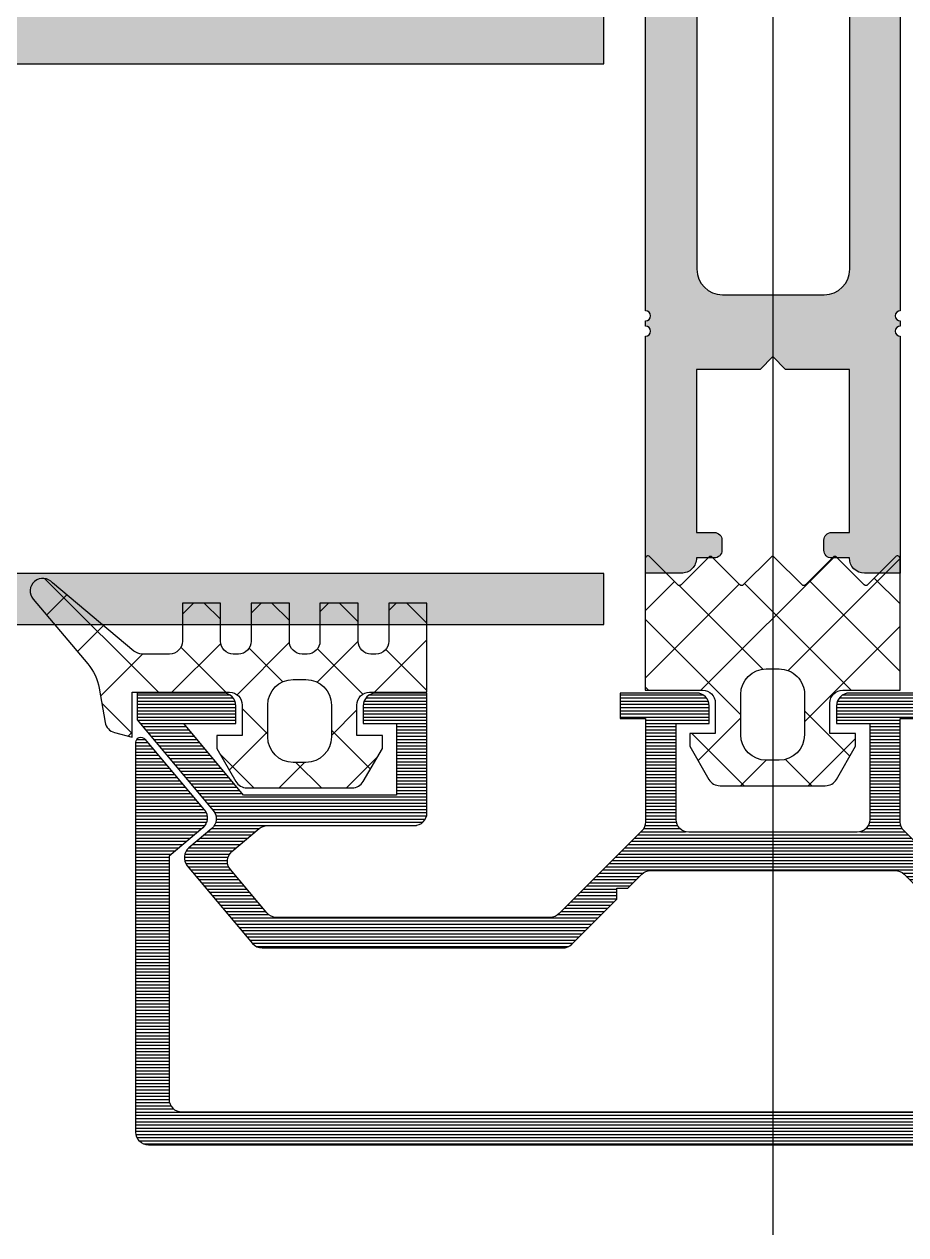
# Model space of a CAD drawing. Header units: millimetres. Extents: x 809 to 8159, y 33 to 4533.
# Drawn here: x 4010.113 to 4013.573, y 1262.06 to 1266.809 of the extents above; entities that cross this region are included whole.
import ezdxf

# ---------------------------------------------------------------- set-up
doc = ezdxf.new("R2010")
doc.units = ezdxf.units.MM
doc.linetypes.add('DASHDOT', pattern=[25.399999999999995, 12.7, -6.349999999999998, 0, -6.349999999999998])
for name, color, linetype in [('EKSEN', 11, 'Continuous'), ('FITILLER', 240, 'Continuous'), ('GORUNUS-TARAMA', 11, 'Continuous')]:
    doc.layers.add(name, color=color, linetype=linetype)
pattern_1 = [(360, (35892.03555761799, -7418.084297496189), (2.296212748401288e-18, 0.0125), [])]

# ---------------------------------------------------------------- blocks, each defined once
blk = doc.blocks.new('ajsdfxcvzx')
h = blk.add_hatch(color=256)
edge = h.paths.add_edge_path()
edge.add_line((35971.25694359521, -7323.869108377108), (35971.25694359521, -7323.799108377108))
edge.add_line((35971.25694359521, -7323.799108377108), (35971.34694359521, -7323.799108377108))
edge.add_line((35971.34694359521, -7323.799108377108), (35971.34694359521, -7323.319108377105))
edge.add_arc((35971.24694359521, -7323.319108377105), 0.1, 0, 90)
edge.add_line((35971.24694359521, -7323.219108377107), (35970.96694359521, -7323.219108377107))
edge.add_arc((35970.96694359521, -7323.319108377105), 0.1, 90, 180)
edge.add_line((35970.86694359521, -7323.319108377105), (35970.86694359521, -7323.398397698988))
edge.add_arc((35970.81694359521, -7323.398397698988), 0.05000000000022739, 314.99999999996317, 359.9999999998958, ccw=False)
edge.add_line((35970.85229893427, -7323.433753038047), (35970.68158825615, -7323.604463716165))
edge.add_arc((35970.71694359521, -7323.639819055225), 0.04999999999986375, 135.0000000000921, 180.0000000000782)
edge.add_line((35970.66694359521, -7323.639819055225), (35970.66694359521, -7323.799108377101))
edge.add_line((35970.66694359521, -7323.799108377108), (35970.7569435952, -7323.799108377108))
edge.add_line((35970.75694359521, -7323.799108377108), (35970.75694359521, -7323.869108377108))
edge.add_arc((35970.70694359521, -7323.869108377108), 0.05, -90, 0, ccw=False)
edge.add_line((35970.70694359521, -7323.919108377111), (35970.50694359521, -7323.919108377111))
edge.add_line((35970.50694359521, -7323.919108377111), (35970.50694359521, -7323.479108377109))
edge.add_arc((35970.55694359521, -7323.479108377109), 0.05, 90, 180, ccw=False)
edge.add_line((35970.55694359521, -7323.429108377106), (35970.62410088273, -7323.429108377106))
edge.add_arc((35970.62410088273, -7323.379108377103), 0.05000000000020464, 270.0000000000782, 315.0000000000368)
edge.add_line((35970.65945622179, -7323.414463716163), (35970.69229893427, -7323.381621003686))
edge.add_arc((35970.65694359521, -7323.346265664633), 0.05000000000000844, 314.9999999998526, 360)
edge.add_line((35970.70694359521, -7323.346265664633), (35970.70694359521, -7323.26910837711))
edge.add_arc((35970.65694359521, -7323.26910837711), 0.05, 0, 90)
edge.add_line((35970.65694359521, -7323.219108377107), (35970.40694359521, -7323.219108377107))
edge.add_line((35970.40694359521, -7323.219108377107), (35970.03694359521, -7323.219108377107))
edge.add_line((35970.03694359521, -7323.219108377107), (35970.00694359521, -7323.189108377108))
edge.add_line((35970.00694359521, -7323.189108377108), (35969.97694359521, -7323.219108377107))
edge.add_line((35969.97694359521, -7323.219108377107), (35969.60694359521, -7323.219108377107))
edge.add_arc((35969.59882207243, -7323.310640018459), 0.0918912427893527, 84.92947409820563, 180.9550491033333)
edge.add_line((35969.50694359521, -7323.312171659814), (35969.50694359521, -7325.589108377109))
edge.add_arc((35969.50694359521, -7325.609108377106), 0.01999999999998181, 90.0000000005211, 270.0000000005211)
edge.add_line((35969.50694359521, -7325.629108377103), (35969.50694359521, -7325.649108377107))
edge.add_arc((35969.50694359521, -7325.669108377111), 0.01999999999998181, 90, 270)
edge.add_line((35969.50694359521, -7325.689108377108), (35969.50694359521, -7326.619108377108))
edge.add_line((35969.50694359521, -7326.619108377108), (35969.36694359521, -7326.619108377108))
edge.add_arc((35969.36694359521, -7326.559108377111), 0.06000000000001365, 180.0000000000651, 270.00000000002166, ccw=False)
edge.add_line((35969.30694359521, -7326.559108377111), (35969.23694359521, -7326.559108377111))
edge.add_arc((35969.23694359521, -7326.529108377112), 0.03000000000001819, 179.9999999998263, 269.9999999998263, ccw=False)
edge.add_line((35969.20694359521, -7326.529108377112), (35969.20694359521, -7326.489108377111))
edge.add_arc((35969.23694359521, -7326.489108377104), 0.0300000000000864, 89.99999999995657, 179.9999999998697, ccw=False)
edge.add_line((35969.23694359521, -7326.459108377105), (35969.30694359521, -7326.459108377105))
edge.add_line((35969.30694359521, -7326.459108377105), (35969.30694359521, -7325.819108377105))
edge.add_line((35969.30694359521, -7325.819108377105), (35969.05694359521, -7325.819108377105))
edge.add_line((35969.05694359521, -7325.819108377105), (35969.00694359521, -7325.769108377102))
edge.add_line((35969.00694359521, -7325.76910837711), (35968.95694359521, -7325.819108377105))
edge.add_line((35968.95694359521, -7325.819108377105), (35968.70694359521, -7325.819108377105))
edge.add_line((35968.70694359521, -7325.819108377105), (35968.70694359521, -7326.459108377105))
edge.add_line((35968.70694359521, -7326.459108377105), (35968.77694359521, -7326.459108377105))
edge.add_arc((35968.77694359521, -7326.489108377104), 0.0300000000000864, 1.3028511602897197e-10, 90.00000000004343, ccw=False)
edge.add_line((35968.80694359521, -7326.489108377104), (35968.80694359521, -7326.529108377104))
edge.add_arc((35968.77694359521, -7326.529108377112), 0.03000000000002956, -89.99999999980469, 1.7359980120090768e-10, ccw=False)
edge.add_line((35968.77694359521, -7326.559108377111), (35968.70694359521, -7326.559108377111))
edge.add_arc((35968.64694359521, -7326.559108377111), 0.06000000000001365, 269.9999999999783, 359.99999999993486, ccw=False)
edge.add_line((35968.64694359521, -7326.619108377108), (35968.50694359521, -7326.619108377108))
edge.add_line((35968.50694359521, -7326.619108377108), (35968.50694359521, -7325.689108377108))
edge.add_arc((35968.50694359521, -7325.669108377111), 0.01999999999998181, 270, 450)
edge.add_line((35968.50694359521, -7325.649108377107), (35968.50694359521, -7325.629108377103))
edge.add_arc((35968.50694359521, -7325.609108377106), 0.01999999999998181, 269.9999999994789, 449.9999999994789)
edge.add_line((35968.50694359521, -7325.589108377109), (35968.50694359521, -7323.312171659814))
edge.add_arc((35968.41506511799, -7323.310640018459), 0.09189124278939273, 359.0449508966955, 455.0705259018198)
edge.add_line((35968.40694359521, -7323.219108377107), (35968.03694359521, -7323.219108377107))
edge.add_line((35968.03694359521, -7323.219108377107), (35968.00694359521, -7323.189108377108))
edge.add_line((35968.00694359521, -7323.189108377108), (35967.97694359521, -7323.219108377107))
edge.add_line((35967.97694359521, -7323.219108377107), (35967.60694359521, -7323.219108377107))
edge.add_line((35967.60694359521, -7323.219108377107), (35967.35694359521, -7323.219108377107))
edge.add_arc((35967.35694359521, -7323.26910837711), 0.05, 90, 180)
edge.add_line((35967.30694359521, -7323.26910837711), (35967.30694359521, -7323.346265664633))
edge.add_arc((35967.35694359521, -7323.346265664633), 0.05, 180, 225.0000000001475)
edge.add_line((35967.32158825615, -7323.381621003693), (35967.35443096863, -7323.414463716163))
edge.add_arc((35967.38978630769, -7323.379108377103), 0.05000000000020138, 224.9999999999632, 269.9999999999218)
edge.add_line((35967.38978630769, -7323.429108377106), (35967.45694359521, -7323.429108377106))
edge.add_arc((35967.45694359521, -7323.479108377109), 0.05, 0, 90, ccw=False)
edge.add_line((35967.50694359521, -7323.479108377109), (35967.50694359521, -7323.919108377111))
edge.add_line((35967.50694359521, -7323.919108377111), (35967.30694359521, -7323.919108377111))
edge.add_arc((35967.30694359521, -7323.869108377108), 0.05, 180, 270, ccw=False)
edge.add_line((35967.25694359521, -7323.869108377108), (35967.25694359521, -7323.799108377108))
edge.add_line((35967.25694359521, -7323.799108377108), (35967.34694359521, -7323.799108377108))
edge.add_line((35967.34694359521, -7323.799108377108), (35967.34694359521, -7323.639819055225))
edge.add_arc((35967.29694359521, -7323.639819055225), 0.04999999999986358, 359.9999999999218, 404.9999999999079)
edge.add_line((35967.33229893427, -7323.604463716165), (35967.16158825615, -7323.433753038047))
edge.add_arc((35967.19694359521, -7323.398397698988), 0.05000000000023354, 180.0000000001042, 225.0000000000368, ccw=False)
edge.add_line((35967.14694359521, -7323.398397698988), (35967.14694359521, -7323.319108377105))
edge.add_arc((35967.04694359521, -7323.319108377105), 0.1, 0, 90)
edge.add_line((35967.04694359521, -7323.219108377107), (35966.76694359521, -7323.219108377107))
edge.add_arc((35966.76694359521, -7323.319108377105), 0.1, 90, 180)
edge.add_line((35966.66694359521, -7323.319108377105), (35966.66694359521, -7323.799108377101))
edge.add_line((35966.66694359521, -7323.799108377108), (35966.75694359522, -7323.799108377108))
edge.add_line((35966.75694359521, -7323.799108377108), (35966.75694359521, -7323.869108377108))
edge.add_arc((35966.70694359521, -7323.869108377108), 0.05, -90, 0, ccw=False)
edge.add_line((35966.70694359521, -7323.919108377111), (35966.50694359522, -7323.919108377111))
edge.add_line((35966.50694359521, -7323.919108377111), (35966.50694359521, -7315.926267755185))
edge.add_line((35966.50694359521, -7315.926267755185), (35971.50694359521, -7315.926267755185))
edge.add_line((35971.50694359521, -7315.926267755185), (35971.50694359521, -7323.919108377111))
edge.add_line((35971.50694359521, -7323.919108377111), (35971.30694359521, -7323.919108377111))
edge.add_arc((35971.30694359521, -7323.869108377108), 0.05, 180, 270, ccw=False)
h.paths.add_polyline_path([(35966.70861978587, -7323.026267755184), (35966.70861978587, -7316.126267755182), (35971.30861978586, -7316.126267755182), (35971.30861978586, -7323.026267755184), (35969.00861978586, -7323.026267755184)], flags=16)
edge = h.paths.add_edge_path(flags=16)
edge.add_arc((35969.20861978587, -7325.426267755185), 0.1, 270, 360)
edge.add_line((35969.30861978586, -7325.426267755185), (35969.30861978586, -7323.326267755187))
edge.add_arc((35969.20861978587, -7323.326267755179), 0.1, 0, 90)
edge.add_line((35969.20861978587, -7323.226267755181), (35968.80861978586, -7323.226267755181))
edge.add_arc((35968.80861978586, -7323.326267755179), 0.1, 90, 180)
edge.add_line((35968.70861978587, -7323.326267755179), (35968.70861978587, -7325.426267755178))
edge.add_arc((35968.80861978586, -7325.426267755185), 0.1, 180, 270)
edge.add_line((35968.80861978586, -7325.526267755184), (35969.20861978587, -7325.526267755184))
h = blk.add_hatch(color=256)
edge = h.paths.add_edge_path()
edge.add_arc((35963.94428923004, -7325.059902500207), 0.02999999999749858, 210.000000027549, 300.0000000036507)
edge.add_line((35963.95928923004, -7325.085883262316), (35964.14346019223, -7324.979552107729))
edge.add_line((35964.14346019223, -7324.979552107729), (35964.32763115442, -7325.085883262316))
edge.add_arc((35964.34263115442, -7325.059902500207), 0.02999999999552509, 239.9999999963494, 329.9999999724511)
edge.add_line((35964.36861191652, -7325.074902500219), (35964.38944095434, -7325.038825548483))
edge.add_arc((35964.36346019223, -7325.023825548473), 0.02999999999704383, 329.9999999739554, 390.0000000260447)
edge.add_line((35964.38944095434, -7325.008825548462), (35964.27747943011, -7324.814902500202))
edge.add_arc((35964.30346019223, -7324.799902500203), 0.02999999999788803, 90, 210.0000000010451, ccw=False)
edge.add_line((35964.30346019223, -7324.769902500204), (35964.43346019223, -7324.769902500204))
edge.add_line((35964.43346019223, -7324.769902500204), (35964.43346019223, -7324.61990250021))
edge.add_line((35964.43346019223, -7324.61990250021), (35964.63346019223, -7324.61990250021))
edge.add_line((35964.63346019223, -7324.61990250021), (35964.63346019223, -7324.769902500204))
edge.add_line((35964.63346019223, -7324.769902500204), (35964.79346021897, -7324.769902500204))
edge.add_arc((35964.7934602056, -7324.794902500205), 0.02500000000145877, -90.00003064913989, 89.99996936753541, ccw=False)
edge.add_line((35964.79346019223, -7324.819902500207), (35964.79346019223, -7324.919902500205))
edge.add_line((35964.79346019223, -7324.919902500205), (35964.69346019223, -7325.019902500204))
edge.add_line((35964.69346019223, -7325.019902500204), (35964.69346019223, -7325.060613178324))
edge.add_line((35964.69346019223, -7325.060613178324), (35964.72274951411, -7325.089902500211))
edge.add_line((35964.72274951411, -7325.089902500211), (35964.79346019223, -7325.089902500211))
edge.add_line((35964.79346019223, -7325.089902500211), (35964.87346019223, -7325.169902500205))
edge.add_line((35964.87346019223, -7325.169902500205), (35964.98346019223, -7325.169902500205))
edge.add_line((35964.98346019223, -7325.169902500205), (35964.98346019223, -7325.039902500208))
edge.add_line((35964.98346019223, -7325.039902500208), (35964.91346019223, -7324.969902500208))
edge.add_line((35964.91346019223, -7324.969902500208), (35964.94346019223, -7324.919902500205))
edge.add_line((35964.94346019223, -7324.919902500205), (35964.94346019223, -7324.61990250021))
edge.add_line((35964.94346019223, -7324.61990250021), (35968.34346019223, -7324.61990250021))
edge.add_line((35968.34346019223, -7324.61990250021), (35968.34346019223, -7324.419902500205))
edge.add_line((35968.34346019223, -7324.419902500205), (35963.69346019223, -7324.419902500205))
edge.add_arc((35963.69346019223, -7324.36990250021), 0.04999999999563443, 180, 270, ccw=False)
edge.add_line((35963.64346019223, -7324.36990250021), (35963.64346019223, -7321.419902500205))
edge.add_line((35963.64346019223, -7321.419902500205), (35963.34346019223, -7321.419902500205))
edge.add_line((35963.34346019223, -7321.419902500205), (35963.34346019223, -7324.669902500205))
edge.add_arc((35963.34346019223, -7324.719902500205), 0.0499999999992724, -90, 90, ccw=False)
edge.add_line((35963.34346019223, -7324.769902500204), (35963.34346019223, -7324.919902500205))
edge.add_line((35963.34346019223, -7324.919902500205), (35963.37346019223, -7324.969902500208))
edge.add_line((35963.37346019223, -7324.969902500208), (35963.30346019223, -7325.039902500208))
edge.add_line((35963.30346019223, -7325.039902500208), (35963.30346019223, -7325.169902500205))
edge.add_line((35963.30346019223, -7325.169902500205), (35963.41346019223, -7325.169902500205))
edge.add_line((35963.41346019223, -7325.169902500205), (35963.49346019223, -7325.089902500211))
edge.add_line((35963.49346019223, -7325.089902500211), (35963.56417087035, -7325.089902500211))
edge.add_line((35963.56417087035, -7325.089902500211), (35963.59346019223, -7325.060613178324))
edge.add_line((35963.59346019223, -7325.060613178324), (35963.59346019223, -7325.019902500204))
edge.add_line((35963.59346019223, -7325.019902500204), (35963.49346019223, -7324.919902500205))
edge.add_line((35963.49346019223, -7324.919902500205), (35963.49346019223, -7324.819902500207))
edge.add_arc((35963.49346019223, -7324.794902500205), 0.02500000000145519, 90, 270, ccw=False)
edge.add_line((35963.49346019223, -7324.769902500204), (35963.65346019223, -7324.769902500204))
edge.add_line((35963.65346019223, -7324.769902500204), (35963.65346019223, -7324.61990250021))
edge.add_line((35963.65346019223, -7324.61990250021), (35963.85346019223, -7324.61990250021))
edge.add_line((35963.85346019223, -7324.61990250021), (35963.85346019223, -7324.769902500204))
edge.add_line((35963.85346019223, -7324.769902500204), (35963.98346019223, -7324.769902500204))
edge.add_arc((35963.98346019223, -7324.799902500206), 0.03000000000247383, -30.000000019096717, 90, ccw=False)
edge.add_line((35964.00944095434, -7324.814902500217), (35963.89747943012, -7325.008825548462))
edge.add_arc((35963.92346019222, -7325.023825548473), 0.02999999999704383, 149.9999999739553, 210.0000000260447)
edge.add_line((35963.89747943012, -7325.038825548483), (35963.91830846794, -7325.074902500219))
h = blk.add_hatch(color=256)
edge = h.paths.add_edge_path()
edge.add_line((35964.72274951411, -7325.949902500204), (35964.69346019223, -7325.979191822084))
edge.add_line((35964.69346019223, -7325.979191822084), (35964.69346019223, -7326.019902500204))
edge.add_line((35964.69346019223, -7326.019902500204), (35964.79346019223, -7326.11990250021))
edge.add_line((35964.79346019223, -7326.11990250021), (35964.79346019223, -7326.219902500208))
edge.add_arc((35964.79346019223, -7326.244902500206), 0.02499999999781721, -90, 90, ccw=False)
edge.add_line((35964.79346019223, -7326.269902500204), (35964.63346019223, -7326.269902500204))
edge.add_line((35964.63346019223, -7326.269902500204), (35964.63346019223, -7326.569902500207))
edge.add_line((35964.63346019223, -7326.569902500207), (35964.43346019223, -7326.569902500207))
edge.add_line((35964.43346019223, -7326.569902500207), (35964.43346019223, -7326.269902500204))
edge.add_line((35964.43346019223, -7326.269902500204), (35964.30346019223, -7326.269902500204))
edge.add_arc((35964.30346019223, -7326.239902500204), 0.02999999999974534, 149.9999999694425, 270, ccw=False)
edge.add_line((35964.27747943012, -7326.224902500191), (35964.38944095434, -7326.030979451953))
edge.add_arc((35964.36346019222, -7326.015979451939), 0.03000000000516398, 329.9999999748862, 390.0000000251138)
edge.add_line((35964.38944095434, -7326.000979451925), (35964.36861191652, -7325.964902500196))
edge.add_arc((35964.34263115442, -7325.979902500204), 0.02999999999567959, 30.00000002153178, 120.0000000001766)
edge.add_line((35964.32763115442, -7325.953921738092), (35964.14346019223, -7326.060252892687))
edge.add_line((35964.14346019223, -7326.060252892687), (35963.95928923004, -7325.953921738092))
edge.add_arc((35963.94428923004, -7325.979902500204), 0.02999999999867567, 59.99999999982338, 149.9999999784682)
edge.add_line((35963.91830846794, -7325.964902500196), (35963.89747943012, -7326.000979451925))
edge.add_arc((35963.92346019223, -7326.015979451939), 0.03000000000516398, 149.9999999748862, 210.0000000251138)
edge.add_line((35963.89747943012, -7326.030979451953), (35964.00944095435, -7326.224902500206))
edge.add_arc((35963.98346019223, -7326.239902500203), 0.03000000000327969, -90, 29.999999991088487, ccw=False)
edge.add_line((35963.98346019223, -7326.269902500204), (35963.85346019223, -7326.269902500204))
edge.add_line((35963.85346019223, -7326.269902500204), (35963.85346019223, -7326.569902500207))
edge.add_line((35963.85346019223, -7326.569902500207), (35963.65346019223, -7326.569902500207))
edge.add_line((35963.65346019223, -7326.569902500207), (35963.65346019223, -7326.269902500204))
edge.add_line((35963.65346019223, -7326.269902500204), (35963.49346016549, -7326.269902500204))
edge.add_arc((35963.49346017886, -7326.244902500206), 0.02499999999782079, 89.99996935086011, 269.9999693675354, ccw=False)
edge.add_line((35963.49346019223, -7326.219902500208), (35963.49346019223, -7326.11990250021))
edge.add_line((35963.49346019223, -7326.11990250021), (35963.59346019223, -7326.019902500204))
edge.add_line((35963.59346019223, -7326.019902500204), (35963.59346019223, -7325.979191822084))
edge.add_line((35963.59346019223, -7325.979191822084), (35963.56417087035, -7325.949902500204))
edge.add_line((35963.56417087035, -7325.949902500204), (35963.49346019223, -7325.949902500204))
edge.add_line((35963.49346019223, -7325.949902500204), (35963.41346019223, -7325.86990250021))
edge.add_line((35963.41346019223, -7325.86990250021), (35963.30346019223, -7325.86990250021))
edge.add_line((35963.30346019223, -7325.86990250021), (35963.30346019223, -7325.999902500207))
edge.add_line((35963.30346019223, -7325.999902500207), (35963.37346019223, -7326.069902500207))
edge.add_line((35963.37346019223, -7326.069902500207), (35963.34346019223, -7326.11990250021))
edge.add_line((35963.34346019223, -7326.11990250021), (35963.34346019223, -7326.269902500204))
edge.add_arc((35963.34346019223, -7326.319902500207), 0.05000000000291038, -90, 90, ccw=False)
edge.add_line((35963.34346019223, -7326.36990250021), (35963.34346019223, -7326.769902500204))
edge.add_arc((35963.39346019223, -7326.769902500204), 0.05000000000291038, 180, 270)
edge.add_line((35963.39346019223, -7326.819902500207), (35968.34346019223, -7326.819902500207))
edge.add_line((35968.34346019223, -7326.819902500207), (35968.34346019223, -7326.61990250021))
edge.add_line((35968.34346019223, -7326.61990250021), (35964.94346019223, -7326.61990250021))
edge.add_line((35964.94346019223, -7326.61990250021), (35964.94346019223, -7326.11990250021))
edge.add_line((35964.94346019223, -7326.11990250021), (35964.91346019223, -7326.069902500207))
edge.add_line((35964.91346019223, -7326.069902500207), (35964.98346019223, -7325.999902500207))
edge.add_line((35964.98346019223, -7325.999902500207), (35964.98346019223, -7325.86990250021))
edge.add_line((35964.98346019223, -7325.86990250021), (35964.87346019223, -7325.86990250021))
edge.add_line((35964.87346019223, -7325.86990250021), (35964.79346019223, -7325.949902500204))
edge.add_line((35964.79346019223, -7325.949902500204), (35964.72274951411, -7325.949902500204))
h = blk.add_hatch()
h.set_pattern_fill('LINE', color=256, scale=0.09999999999999996, angle=360, style=0)
h.set_pattern_definition(pattern_1)
edge = h.paths.add_edge_path()
edge.add_line((35967.5292230212, -7327.489108377104), (35966.9294593913, -7327.489108377104))
edge.add_line((35966.9294593913, -7327.489108377104), (35966.69451149457, -7327.209108377105))
edge.add_line((35966.69451149457, -7327.209108377105), (35966.8992230212, -7327.209108377105))
edge.add_line((35966.8992230212, -7327.209108377105), (35966.8992230212, -7327.139108377105))
edge.add_arc((35966.8492230212, -7327.139108377105), 0.04999999999563443, 0, 90)
edge.add_line((35966.8492230212, -7327.089108377109), (35966.51194359521, -7327.089108377109))
edge.add_line((35966.51194359521, -7327.089108377109), (35966.51194359521, -7327.194532273319))
edge.add_line((35966.51194359521, -7327.194532273319), (35966.81059890072, -7327.550455806613))
edge.add_arc((35966.77229667857, -7327.582595187097), 0.0500000000012859, -50.000000001283524, 39.999999998716476, ccw=False)
edge.add_line((35966.80443605905, -7327.620897409255), (35966.71494105351, -7327.695992635392))
edge.add_arc((35966.747080434, -7327.734294857546), 0.04999999999849904, 130.0000000013962, 220.0000000072694)
edge.add_line((35966.70877821185, -7327.766434238034), (35966.96454712368, -7328.071247757591))
edge.add_arc((35967.00284934584, -7328.039108377106), 0.05000000000685961, 219.9999999933572, 269.9999999916624)
edge.add_line((35967.00284934584, -7328.089108377109), (35968.18238515398, -7328.089108377109))
edge.add_arc((35968.18238515398, -7328.039108377107), 0.05000000000200089, 270, 315.0000000007369)
edge.add_line((35968.21774049304, -7328.074463716166), (35968.39492126866, -7327.89728294055))
edge.add_line((35968.39492126866, -7327.89728294055), (35968.39492126866, -7327.854856533679))
edge.add_line((35968.39492126866, -7327.854856533679), (35968.43734767553, -7327.854856533679))
edge.add_line((35968.43734767553, -7327.854856533679), (35968.49229893427, -7327.79990527494))
edge.add_arc((35968.52765427333, -7327.835260613999), 0.04999999999975119, 90, 135.000000000737, ccw=False)
edge.add_line((35968.52765427333, -7327.785260613997), (35969.48623291709, -7327.785260613997))
edge.add_arc((35969.48623291709, -7327.835260613999), 0.05000000000200089, 44.99999999926308, 90, ccw=False)
edge.add_line((35969.52158825615, -7327.79990527494), (35969.57653951489, -7327.854856533679))
edge.add_line((35969.57653951489, -7327.854856533679), (35969.61896592176, -7327.854856533679))
edge.add_line((35969.61896592176, -7327.854856533679), (35969.61896592176, -7327.89728294055))
edge.add_line((35969.61896592176, -7327.89728294055), (35969.79614669738, -7328.074463716166))
edge.add_arc((35969.83150203644, -7328.039108377107), 0.04999999999975119, 224.999999999263, 270)
edge.add_line((35969.83150203644, -7328.089108377109), (35971.01103784458, -7328.089108377109))
edge.add_arc((35971.01103784458, -7328.039108377106), 0.05000000000291038, 270.0000000083376, 320.0000000066428)
edge.add_line((35971.04934006674, -7328.071247757591), (35971.30510897857, -7327.766434238034))
edge.add_arc((35971.26680675642, -7327.734294857546), 0.04999999999805064, 319.9999999927306, 409.9999999986037)
edge.add_line((35971.29894613691, -7327.695992635392), (35971.20945113137, -7327.620897409255))
edge.add_arc((35971.24159051185, -7327.582595187097), 0.0500000000012859, 140.0000000012835, 230.0000000012835, ccw=False)
edge.add_line((35971.2032882897, -7327.550455806613), (35971.50194359521, -7327.194532273319))
edge.add_line((35971.50194359521, -7327.194532273319), (35971.50194359521, -7327.089108377109))
edge.add_line((35971.50194359521, -7327.089108377109), (35971.16466416922, -7327.089108377109))
edge.add_arc((35971.16466416922, -7327.139108377105), 0.04999999999563443, 90, 180)
edge.add_line((35971.11466416922, -7327.139108377105), (35971.11466416922, -7327.209108377105))
edge.add_line((35971.11466416922, -7327.209108377105), (35971.31937569585, -7327.209108377105))
edge.add_line((35971.31937569585, -7327.209108377105), (35971.08442779912, -7327.489108377104))
edge.add_line((35971.08442779912, -7327.489108377104), (35970.48466416922, -7327.489108377104))
edge.add_line((35970.48466416922, -7327.489108377104), (35970.48466416922, -7327.209108377105))
edge.add_line((35970.48466416922, -7327.209108377105), (35970.61466416922, -7327.209108377105))
edge.add_line((35970.61466416922, -7327.209108377105), (35970.61466416922, -7327.139108377105))
edge.add_arc((35970.56466416923, -7327.139108377109), 0.04999999999563443, 4.168816632451847e-09, 90.00000000833764)
edge.add_line((35970.56466416922, -7327.089108377109), (35970.36466416922, -7327.089108377109))
edge.add_line((35970.36466416922, -7327.089108377109), (35970.36466416922, -7327.559108377111))
edge.add_arc((35970.41466416922, -7327.559108377111), 0.04999999999563443, 180, 270)
edge.add_line((35970.41466416922, -7327.609108377106), (35970.99051613902, -7327.609108377106))
edge.add_arc((35970.99051613901, -7327.659108377096), 0.04999999999017746, 49.99999999190459, 89.99999999166238, ccw=False)
edge.add_line((35971.0226555195, -7327.620806154951), (35971.12988629057, -7327.710783455401))
edge.add_arc((35971.09774691008, -7327.749085677558), 0.0500000000012859, -39.999999998716476, 50.000000001283524, ccw=False)
edge.add_line((35971.13604913224, -7327.781225058043), (35970.99338314776, -7327.951247757588))
edge.add_arc((35970.9550809256, -7327.919108377104), 0.05000000000685961, 270.0000000083376, 320.0000000066428, ccw=False)
edge.add_line((35970.9550809256, -7327.969108377107), (35969.88120766392, -7327.969108377107))
edge.add_arc((35969.88120766392, -7327.919108377105), 0.05000000000200089, 224.9999999992631, 270, ccw=False)
edge.add_line((35969.84585232486, -7327.954463716163), (35969.52158825615, -7327.630199647454))
edge.add_arc((35969.55694359521, -7327.594844308392), 0.05000000000232364, 180.0000000031266, 225.0000000022108, ccw=False)
edge.add_line((35969.50694359521, -7327.594844308394), (35969.50694359521, -7327.189108377108))
edge.add_line((35969.50694359521, -7327.189108377108), (35969.60694359521, -7327.189108377108))
edge.add_line((35969.60694359521, -7327.189108377108), (35969.60694359521, -7327.089108377109))
edge.add_line((35969.60694359521, -7327.089108377109), (35969.30694359521, -7327.089108377109))
edge.add_arc((35969.30694359521, -7327.139108377109), 0.0499999999992724, 89.99999999166236, 179.9999999958312)
edge.add_line((35969.25694359521, -7327.139108377105), (35969.25694359521, -7327.209108377105))
edge.add_line((35969.25694359521, -7327.209108377105), (35969.38694359521, -7327.209108377105))
edge.add_line((35969.38694359521, -7327.209108377105), (35969.38694359521, -7327.585260614))
edge.add_arc((35969.33694359522, -7327.585260614), 0.04999999998835847, -90.00000000833762, 0, ccw=False)
edge.add_line((35969.33694359521, -7327.635260613995), (35968.67694359521, -7327.635260613995))
edge.add_arc((35968.6769435952, -7327.585260614), 0.04999999999563443, 180, 270.0000000083376, ccw=False)
edge.add_line((35968.62694359521, -7327.585260614), (35968.62694359521, -7327.209108377105))
edge.add_line((35968.62694359521, -7327.209108377105), (35968.75694359521, -7327.209108377105))
edge.add_line((35968.75694359521, -7327.209108377105), (35968.75694359521, -7327.139108377105))
edge.add_arc((35968.70694359521, -7327.139108377105), 0.04999999999563443, 0, 90)
edge.add_line((35968.70694359521, -7327.089108377109), (35968.40694359521, -7327.089108377109))
edge.add_line((35968.40694359521, -7327.089108377109), (35968.40694359521, -7327.189108377108))
edge.add_line((35968.40694359521, -7327.189108377108), (35968.50694359521, -7327.189108377108))
edge.add_line((35968.50694359521, -7327.189108377108), (35968.50694359521, -7327.594844308394))
edge.add_arc((35968.45694359521, -7327.594844308392), 0.05000000000291038, 314.99999999778913, 359.9999999968734, ccw=False)
edge.add_line((35968.49229893427, -7327.630199647454), (35968.16803486556, -7327.954463716163))
edge.add_arc((35968.1326795265, -7327.919108377105), 0.04999999999975119, 270, 315.0000000007369, ccw=False)
edge.add_line((35968.1326795265, -7327.969108377107), (35967.05880626482, -7327.969108377107))
edge.add_arc((35967.05880626482, -7327.919108377104), 0.05000000000291038, 219.9999999933572, 269.9999999916624, ccw=False)
edge.add_line((35967.02050404266, -7327.951247757588), (35966.87783805818, -7327.781225058043))
edge.add_arc((35966.91614028034, -7327.749085677558), 0.0500000000012859, 129.9999999987166, 219.9999999987166, ccw=False)
edge.add_line((35966.88400089985, -7327.710783455401), (35966.99123167092, -7327.620806154951))
edge.add_arc((35967.02337105141, -7327.659108377106), 0.05000000000387265, 90.00000000833762, 130.0000000071133, ccw=False)
edge.add_line((35967.02337105141, -7327.609108377106), (35967.5992230212, -7327.609108377106))
edge.add_arc((35967.5992230212, -7327.559108377111), 0.04999999999563443, 270, 360)
edge.add_line((35967.6492230212, -7327.559108377111), (35967.6492230212, -7327.089108377109))
edge.add_line((35967.6492230212, -7327.089108377109), (35967.4492230212, -7327.089108377109))
edge.add_arc((35967.44922302119, -7327.139108377109), 0.0499999999992724, 89.99999999166236, 179.9999999958312)
edge.add_line((35967.3992230212, -7327.139108377105), (35967.3992230212, -7327.209108377105))
edge.add_line((35967.3992230212, -7327.209108377105), (35967.5292230212, -7327.209108377105))
edge.add_line((35967.5292230212, -7327.209108377105), (35967.5292230212, -7327.489108377104))
h = blk.add_hatch()
h.set_pattern_fill('LINE', color=256, scale=0.09999999999999996, angle=360, style=0)
h.set_pattern_definition(pattern_1)
edge = h.paths.add_edge_path()
edge.add_arc((35966.68694359521, -7328.682416149419), 0.05000000000291038, 180, 270)
edge.add_line((35966.68694359521, -7328.732416149422), (35971.32694359521, -7328.732416149422))
edge.add_arc((35971.32694359521, -7328.682416149419), 0.05000000000291038, 270, 360)
edge.add_line((35971.37694359521, -7328.682416149419), (35971.37694359521, -7327.728805091658))
edge.add_line((35971.37694359521, -7327.728805091658), (35971.24467193269, -7327.617815988418))
edge.add_arc((35971.27681131317, -7327.579513766264), 0.04999999999382215, 139.9999999991176, 230.0000000049908, ccw=False)
edge.add_line((35971.23850909102, -7327.547374385784), (35971.47162270635, -7327.269560397228))
edge.add_arc((35971.48694359521, -7327.282416149419), 0.01999999999553322, 5.211006737226853e-09, 139.999999998833, ccw=False)
edge.add_line((35971.50694359521, -7327.282416149417), (35971.50694359521, -7328.812416149416))
edge.add_arc((35971.45694359521, -7328.81241614942), 0.05000000000291038, -89.99999999166238, 4.168782652413938e-09, ccw=False)
edge.add_line((35971.45694359521, -7328.862416149419), (35966.55694359521, -7328.862416149419))
edge.add_arc((35966.55694359521, -7328.812416149416), 0.05000000000291038, 180, 270, ccw=False)
edge.add_line((35966.50694359521, -7328.812416149416), (35966.50694359521, -7327.282416149417))
edge.add_arc((35966.52694359521, -7327.282416149419), 0.02000000000407454, 40.00000000116688, 179.999999994789, ccw=False)
edge.add_line((35966.54226448407, -7327.269560397228), (35966.7753780994, -7327.547374385784))
edge.add_arc((35966.73707587725, -7327.579513766264), 0.04999999999337374, -50.000000004990795, 40.00000000088238, ccw=False)
edge.add_line((35966.76921525773, -7327.617815988418), (35966.63694359521, -7327.728805091658))
edge.add_line((35966.63694359521, -7327.728805091658), (35966.63694359521, -7328.682416149419))
at = {"layer": 'FITILLER'}
h = blk.add_hatch(dxfattribs=at)
h.set_pattern_fill('NET', color=256, scale=1.499999999999999, angle=494.9999999999999, style=0)
h.set_pattern_definition([(135, (35715.66593731385, -7275.679488078251), (-0.1325825214724775, -0.1325825214724775), []), (225, (35715.66593731385, -7275.679488078251), (0.1325825214724775, -0.1325825214724775), [])])
edge = h.paths.add_edge_path(flags=16)
edge.add_arc((35969.03095743935, -7327.094544521522), 0.09999999999854481, 0, 90.00000000416878, ccw=False)
edge.add_line((35969.13095743935, -7327.094544521522), (35969.13095743935, -7327.252818427634))
edge.add_arc((35969.03095743935, -7327.252818427634), 0.09999999999854481, -90, 0, ccw=False)
edge.add_line((35969.03095743935, -7327.352818427633), (35968.98095743934, -7327.352818427633))
edge.add_arc((35968.98095743934, -7327.252818427634), 0.09999999999854481, 180, 270.0000000041688, ccw=False)
edge.add_line((35968.88095743935, -7327.252818427634), (35968.88095743935, -7327.094544521522))
edge.add_arc((35968.98095743934, -7327.094544521522), 0.09999999999126885, 89.99999999583122, 180, ccw=False)
edge.add_line((35968.98095743934, -7326.994544521523), (35969.03095743935, -7326.994544521523))
edge = h.paths.add_edge_path()
edge.add_line((35969.50595743935, -7327.077818427631), (35969.50595743935, -7326.56102402983))
edge.add_arc((35969.49595743935, -7326.561024029828), 0.00999999999476131, 359.999999989578, 495.0000000368474)
edge.add_line((35969.48888637153, -7326.553952962018), (35969.37809699345, -7326.664742340192))
edge.add_arc((35969.37178024052, -7326.658425587259), 0.008933237665922826, 224.9999999835009, 314.99999998350097, ccw=False)
edge.add_line((35969.36546348758, -7326.664742340192), (35969.25615605967, -7326.555434912367))
edge.add_arc((35969.24983930674, -7326.5617516653), 0.008933237665922826, 45.00000001649905, 135.0000000164991)
edge.add_line((35969.2435225538, -7326.555434912367), (35969.13421512606, -7326.664742340192))
edge.add_arc((35969.12789837312, -7326.658425587255), 0.008933237673640144, 225, 315, ccw=False)
edge.add_line((35969.12158162019, -7326.664742340192), (35969.01227419228, -7326.555434912367))
edge.add_arc((35969.00595743935, -7326.561751665304), 0.008933237673640144, 45, 135)
edge.add_line((35968.99964068641, -7326.555434912367), (35968.89033325868, -7326.664742340192))
edge.add_arc((35968.88401650574, -7326.658425587255), 0.008933237673640144, 225, 315, ccw=False)
edge.add_line((35968.8776997528, -7326.664742340192), (35968.7683923249, -7326.555434912367))
edge.add_arc((35968.76207557197, -7326.5617516653), 0.008933237665922826, 45.00000001649905, 135.0000000164991)
edge.add_line((35968.75575881903, -7326.555434912367), (35968.64645139129, -7326.664742340192))
edge.add_arc((35968.64013463835, -7326.658425587259), 0.008933237671067705, 225.000000016499, 315.00000001649903, ccw=False)
edge.add_line((35968.63381788542, -7326.664742340192), (35968.52302850716, -7326.553952961938))
edge.add_arc((35968.51595743934, -7326.56102402975), 0.01000000000522374, 44.99999997052202, 180)
edge.add_line((35968.50595743935, -7326.56102402975), (35968.50595743935, -7327.077818427631))
edge.add_line((35968.50595743935, -7327.077818427631), (35968.73095743934, -7327.077818427631))
edge.add_arc((35968.73095743934, -7327.127818427634), 0.05000000000291038, 0, 90, ccw=False)
edge.add_line((35968.78095743935, -7327.127818427634), (35968.78095743935, -7327.247818427637))
edge.add_line((35968.78095743935, -7327.247818427637), (35968.68095743935, -7327.247818427637))
edge.add_line((35968.68095743935, -7327.247818427637), (35968.68095743935, -7327.297818427633))
edge.add_line((35968.68095743935, -7327.297818427633), (35968.75601297434, -7327.42781842763))
edge.add_arc((35968.79931424453, -7327.402818427629), 0.05000000000143873, 209.9999999997702, 270)
edge.add_line((35968.79931424453, -7327.452818427631), (35969.21260063416, -7327.452818427631))
edge.add_arc((35969.21260063416, -7327.402818427629), 0.05000000000200089, 270.0000000083376, 330.0000000043987)
edge.add_line((35969.25590190435, -7327.42781842763), (35969.33095743935, -7327.297818427633))
edge.add_line((35969.33095743935, -7327.297818427633), (35969.33095743935, -7327.247818427637))
edge.add_line((35969.33095743935, -7327.247818427637), (35969.23095743934, -7327.247818427637))
edge.add_line((35969.23095743934, -7327.247818427637), (35969.23095743934, -7327.127818427634))
edge.add_arc((35969.28095743935, -7327.127818427634), 0.05000000000291038, 90, 180, ccw=False)
edge.add_line((35969.28095743935, -7327.077818427631), (35969.50595743935, -7327.077818427631))
h = blk.add_hatch(dxfattribs=at)
h.set_pattern_fill('NET', color=256, scale=1.499999999999999, angle=494.9999999999999, style=0)
h.set_pattern_definition([(44.99999999999999, (35845.58544069998, -7341.505003427203), (0.1325825214724776, -0.1325825214724776), []), (314.9999999999999, (35845.58544069998, -7341.505003427203), (-0.1325825214724775, -0.1325825214724777), [])])
edge = h.paths.add_edge_path(flags=16)
edge.add_arc((35967.12422302119, -7327.261022450723), 0.1000000000021828, 179.9999999979156, 270, ccw=False)
edge.add_line((35967.0242230212, -7327.261022450719), (35967.0242230212, -7327.136022450719))
edge.add_arc((35967.12422302119, -7327.136022450719), 0.09999999999126885, 89.99999999583122, 180, ccw=False)
edge.add_line((35967.12422302119, -7327.03602245072), (35967.1742230212, -7327.03602245072))
edge.add_arc((35967.1742230212, -7327.136022450719), 0.09999999999854481, 0, 90.00000000416878, ccw=False)
edge.add_line((35967.2742230212, -7327.136022450719), (35967.2742230212, -7327.261022450719))
edge.add_arc((35967.1742230212, -7327.261022450723), 0.09999999999854481, -90, 2.084391326206969e-09, ccw=False)
edge.add_line((35967.1742230212, -7327.361022450725), (35967.12422302119, -7327.361022450725))
edge = h.paths.add_edge_path()
edge.add_arc((35966.16569117276, -7327.104234076733), 0.2000000000081406, 10.000000000831278, 40.23314215719438, ccw=False)
edge.add_line((35966.36265272336, -7327.069504441195), (35966.38641229072, -7327.204251643572))
edge.add_arc((35966.43565267837, -7327.195569234685), 0.0500000000060699, 190.0000000036997, 254.9999999996193)
edge.add_line((35966.42271172612, -7327.243865526001), (35966.49194359521, -7327.26241614942))
edge.add_line((35966.49194359521, -7327.26241614942), (35966.49194359521, -7327.086022450716))
edge.add_line((35966.49194359521, -7327.086022450716), (35966.87422302119, -7327.086022450716))
edge.add_arc((35966.87422302119, -7327.136022450719), 0.05000000000291038, 0, 90, ccw=False)
edge.add_line((35966.9242230212, -7327.136022450719), (35966.9242230212, -7327.256022450722))
edge.add_line((35966.9242230212, -7327.256022450722), (35966.8242230212, -7327.256022450722))
edge.add_line((35966.8242230212, -7327.256022450722), (35966.8242230212, -7327.306022450717))
edge.add_line((35966.8242230212, -7327.306022450717), (35966.89927855619, -7327.436022450722))
edge.add_arc((35966.94257982638, -7327.411022450718), 0.04999999999695656, 210.0000000075493, 270.0000000083376)
edge.add_line((35966.94257982638, -7327.461022450716), (35967.35586621601, -7327.461022450716))
edge.add_arc((35967.35586621601, -7327.411022450718), 0.04999999999836291, 270, 329.9999999966195)
edge.add_line((35967.3991674862, -7327.436022450722), (35967.4742230212, -7327.306022450717))
edge.add_line((35967.4742230212, -7327.306022450717), (35967.4742230212, -7327.256022450722))
edge.add_line((35967.4742230212, -7327.256022450722), (35967.37422302119, -7327.256022450722))
edge.add_line((35967.37422302119, -7327.256022450722), (35967.37422302119, -7327.136022450719))
edge.add_arc((35967.4242230212, -7327.136022450719), 0.05000000000291038, 90, 180, ccw=False)
edge.add_line((35967.4242230212, -7327.086022450716), (35967.6492230212, -7327.086022450716))
edge.add_line((35967.6492230212, -7327.086022450716), (35967.6492230212, -7326.736022450725))
edge.add_line((35967.6492230212, -7326.736022450725), (35967.49922302119, -7326.736022450725))
edge.add_line((35967.49922302119, -7326.736022450725), (35967.49922302119, -7326.886022450719))
edge.add_arc((35967.4492230212, -7326.886022450723), 0.04999999999563443, -90, 4.168782652413938e-09, ccw=False)
edge.add_line((35967.4492230212, -7326.936022450722), (35967.4292230212, -7326.936022450722))
edge.add_arc((35967.4292230212, -7326.886022450719), 0.05000000000291038, 180, 270, ccw=False)
edge.add_line((35967.3792230212, -7326.886022450719), (35967.3792230212, -7326.736022450725))
edge.add_line((35967.3792230212, -7326.736022450725), (35967.2292230212, -7326.736022450725))
edge.add_line((35967.2292230212, -7326.736022450725), (35967.2292230212, -7326.886022450719))
edge.add_arc((35967.17922302119, -7326.886022450723), 0.05000000000291038, -89.99999999166238, 4.168782652413938e-09, ccw=False)
edge.add_line((35967.1792230212, -7326.936022450722), (35967.1592230212, -7326.936022450722))
edge.add_arc((35967.1592230212, -7326.886022450719), 0.05000000000291038, 180, 270, ccw=False)
edge.add_line((35967.10922302119, -7326.886022450719), (35967.10922302119, -7326.736022450725))
edge.add_line((35967.10922302119, -7326.736022450725), (35966.9592230212, -7326.736022450725))
edge.add_line((35966.9592230212, -7326.736022450725), (35966.9592230212, -7326.886022450719))
edge.add_arc((35966.9092230212, -7326.886022450719), 0.05000000000291038, -90, 0, ccw=False)
edge.add_line((35966.9092230212, -7326.936022450722), (35966.8892230212, -7326.936022450722))
edge.add_arc((35966.8892230212, -7326.886022450719), 0.05000000000291038, 180, 270, ccw=False)
edge.add_line((35966.8392230212, -7326.886022450719), (35966.8392230212, -7326.736022450725))
edge.add_line((35966.8392230212, -7326.736022450725), (35966.6892230212, -7326.736022450725))
edge.add_line((35966.6892230212, -7326.736022450725), (35966.6892230212, -7326.886022450719))
edge.add_arc((35966.6392230212, -7326.886022450723), 0.04999999999563443, -90, 4.168782652413938e-09, ccw=False)
edge.add_line((35966.6392230212, -7326.936022450722), (35966.53106161425, -7326.936022450722))
edge.add_arc((35966.53106161425, -7326.886022450722), 0.0500000000001819, 229.9999999928867, 269.9999999916624, ccw=False)
edge.add_line((35966.49892223376, -7326.924324672877), (35966.18011472234, -7326.656813407619))
edge.add_arc((35966.14194359521, -7326.689108377108), 0.05000000000350376, 40.23314215918352, 220.2331421591835)
edge.add_line((35966.10377246809, -7326.721403346597), (35966.31837568126, -7326.975054198785))
for points in [[(35969.50694359521, -7323.312171659814), (35969.50694359521, -7325.589108377109, 0.9999999999999998), (35969.50694359521, -7325.629108377103), (35969.50694359521, -7325.649108377107, 0.9999999999999998), (35969.50694359521, -7325.689108377108), (35969.50694359521, -7326.619108377108), (35969.36694359521, -7326.619108377108, -0.4142135623728729), (35969.30694359521, -7326.559108377111), (35969.23694359521, -7326.559108377111, -0.4142135623729841), (35969.20694359521, -7326.529108377112), (35969.20694359521, -7326.489108377104, -0.4142135623726511), (35969.23694359521, -7326.459108377105), (35969.30694359521, -7326.459108377105), (35969.30694359521, -7325.819108377105), (35969.05694359521, -7325.819108377105), (35969.00694359521, -7325.76910837711), (35968.95694359521, -7325.819108377105), (35968.70694359521, -7325.819108377105), (35968.70694359521, -7326.459108377105), (35968.77694359521, -7326.459108377105, -0.4142135623726511), (35968.80694359521, -7326.489108377104), (35968.80694359521, -7326.529108377112, -0.414213562372984), (35968.77694359521, -7326.559108377111), (35968.70694359521, -7326.559108377111, -0.4142135623728729), (35968.64694359521, -7326.619108377108), (35968.50694359521, -7326.619108377108), (35968.50694359521, -7325.689108377108, 0.9999999999999998), (35968.50694359521, -7325.649108377107), (35968.50694359521, -7325.629108377103, 0.9999999999999998), (35968.50694359521, -7325.589108377109), (35968.50694359521, -7323.312171659814, 0.4453624046904188)], [(35969.84585232486, -7327.954463716163), (35969.52158825615, -7327.630199647454, -0.198912367379658), (35969.50694359521, -7327.594844308394), (35969.50694359521, -7327.189108377108), (35969.60694359521, -7327.189108377108)], [(35969.60694359521, -7327.089108377109), (35969.30694359521, -7327.089108377109, 0.4142135623730951), (35969.25694359521, -7327.139108377105), (35969.25694359521, -7327.209108377105), (35969.38694359521, -7327.209108377105), (35969.38694359521, -7327.585260614, -0.4142135623730951), (35969.33694359521, -7327.635260613995), (35968.67694359521, -7327.635260613995, -0.4142135623730951), (35968.62694359521, -7327.585260614), (35968.62694359521, -7327.209108377105), (35968.75694359521, -7327.209108377105), (35968.75694359521, -7327.139108377105, 0.4142135623730951), (35968.70694359521, -7327.089108377109), (35968.40694359521, -7327.089108377109), (35968.40694359521, -7327.189108377108), (35968.50694359521, -7327.189108377108), (35968.50694359521, -7327.594844308394, -0.198912367379658), (35968.49229893427, -7327.630199647454), (35968.16803486556, -7327.954463716163, -0.1989123673796371), (35968.1326795265, -7327.969108377107), (35967.05880626482, -7327.969108377107, -0.2216946626429332), (35967.02050404266, -7327.951247757588), (35966.87783805818, -7327.781225058043, -0.4142135623732124), (35966.88400089985, -7327.710783455401), (35966.99123167092, -7327.620806154951, -0.1763269807083682), (35967.02337105141, -7327.609108377106), (35967.5992230212, -7327.609108377106, 0.4142135623730951), (35967.6492230212, -7327.559108377111), (35967.6492230212, -7327.089108377109), (35967.4492230212, -7327.089108377109, 0.4142135623730951), (35967.3992230212, -7327.139108377105), (35967.3992230212, -7327.209108377105), (35967.5292230212, -7327.209108377105), (35967.5292230212, -7327.489108377104), (35966.9294593913, -7327.489108377104), (35966.69451149457, -7327.209108377105), (35966.8992230212, -7327.209108377105), (35966.8992230212, -7327.139108377105, 0.4142135623730951), (35966.8492230212, -7327.089108377109), (35966.51194359521, -7327.089108377109), (35966.51194359521, -7327.194532273319), (35966.81059890072, -7327.550455806613, -0.4142135623731674), (35966.80443605905, -7327.620897409255), (35966.71494105351, -7327.695992635392, 0.4142135623732124), (35966.70877821185, -7327.766434238034), (35966.96454712368, -7328.071247757591, 0.2216946626429264), (35967.00284934584, -7328.089108377109), (35968.18238515398, -7328.089108377109, 0.198912367379658), (35968.21774049304, -7328.074463716166), (35968.39492126866, -7327.89728294055), (35968.39492126866, -7327.854856533679), (35968.43734767553, -7327.854856533679), (35968.49229893427, -7327.79990527494, -0.198912367379658), (35968.52765427333, -7327.785260613997), (35969.48623291709, -7327.785260613997, -0.1989123673796624), (35969.52158825615, -7327.79990527494), (35969.57653951489, -7327.854856533679)]]:
    blk.add_lwpolyline(points, format="xyb")
for points in [[(35964.94346019223, -7324.61990250021), (35968.34346019223, -7324.61990250021), (35968.34346019223, -7324.419902500205)], [(35963.39346019223, -7326.819902500207), (35968.34346019223, -7326.819902500207), (35968.34346019223, -7326.61990250021), (35964.94346019223, -7326.61990250021)]]:
    blk.add_lwpolyline(points)
for points in [[(35969.20861978587, -7325.526267755184, 0.4142135623730951), (35969.30861978586, -7325.426267755185), (35969.30861978586, -7323.326267755179, 0.4142135623730784), (35969.20861978587, -7323.226267755181), (35968.80861978586, -7323.226267755181, 0.4142135623730951), (35968.70861978587, -7323.326267755179), (35968.70861978587, -7325.426267755185, 0.4142135623730951), (35968.80861978586, -7325.526267755184)], [(35966.63694359521, -7328.682416149419, 0.4142135623730951), (35966.68694359521, -7328.732416149422), (35971.32694359521, -7328.732416149422, 0.4142135623730951), (35971.37694359521, -7328.682416149419), (35971.37694359521, -7327.728805091658), (35971.24467193269, -7327.617815988418, -0.4142135623731419), (35971.23850909102, -7327.547374385784), (35971.47162270635, -7327.269560397228, -0.7002075382095383), (35971.50694359521, -7327.282416149417), (35971.50694359521, -7328.812416149416, -0.4142135623730617), (35971.45694359521, -7328.862416149419), (35966.55694359521, -7328.862416149419, -0.4142135623730951), (35966.50694359521, -7328.812416149416), (35966.50694359521, -7327.282416149417, -0.7002075382097253), (35966.54226448407, -7327.269560397228), (35966.7753780994, -7327.547374385784, -0.414213562373189), (35966.76921525773, -7327.617815988418), (35966.63694359521, -7327.728805091658)]]:
    blk.add_lwpolyline(points, format="xyb", close=True)
at = {"layer": 'EKSEN', "linetype": 'DASHDOT', "ltscale": 5}
blk.add_line((35969.00694359521, -7315.404778357897), (35969.00694359521, -7329.214546025989), dxfattribs=at)
at = {"layer": 'FITILLER'}
for points in [[(35969.50595743935, -7327.077818427631), (35969.50595743935, -7326.56102402983, 0.6681786380582106), (35969.48888637153, -7326.553952962018), (35969.37809699345, -7326.664742340192, -0.4142135623730951), (35969.36546348758, -7326.664742340192), (35969.25615605967, -7326.555434912367, 0.4142135623730951), (35969.2435225538, -7326.555434912367), (35969.13421512606, -7326.664742340192, -0.4142135623730951), (35969.12158162019, -7326.664742340192), (35969.01227419228, -7326.555434912367, 0.4142135623730951), (35968.99964068641, -7326.555434912367), (35968.89033325868, -7326.664742340192, -0.4142135623730951), (35968.8776997528, -7326.664742340192), (35968.7683923249, -7326.555434912367, 0.4142135623730951), (35968.75575881903, -7326.555434912367), (35968.64645139129, -7326.664742340192, -0.4142135623730951), (35968.63381788542, -7326.664742340192), (35968.52302850716, -7326.553952961938, 0.6681786379192964), (35968.50595743935, -7326.56102402975), (35968.50595743935, -7327.077818427631), (35968.73095743934, -7327.077818427631, -0.4142135623730951), (35968.78095743935, -7327.127818427634), (35968.78095743935, -7327.247818427637), (35968.68095743935, -7327.247818427637), (35968.68095743935, -7327.297818427633), (35968.75601297434, -7327.42781842763, 0.2679491924311166), (35968.79931424453, -7327.452818427631), (35969.21260063416, -7327.452818427631, 0.2679491924311237), (35969.25590190435, -7327.42781842763), (35969.33095743935, -7327.297818427633), (35969.33095743935, -7327.247818427637), (35969.23095743934, -7327.247818427637), (35969.23095743934, -7327.127818427634, -0.4142135623730951), (35969.28095743935, -7327.077818427631)], [(35966.31837568126, -7326.975054198785, -0.1326875429165003), (35966.36265272336, -7327.069504441195), (35966.38641229072, -7327.204251643572, 0.2914734195860864), (35966.42271172612, -7327.243865526001), (35966.49194359521, -7327.26241614942), (35966.49194359521, -7327.086022450716), (35966.87422302119, -7327.086022450716, -0.4142135623730951), (35966.9242230212, -7327.136022450719), (35966.9242230212, -7327.256022450722), (35966.8242230212, -7327.256022450722), (35966.8242230212, -7327.306022450717), (35966.89927855619, -7327.436022450722, 0.267949192431109), (35966.94257982638, -7327.461022450716), (35967.35586621601, -7327.461022450716, 0.2679491924311237), (35967.3991674862, -7327.436022450722), (35967.4742230212, -7327.306022450717), (35967.4742230212, -7327.256022450722), (35967.37422302119, -7327.256022450722), (35967.37422302119, -7327.136022450719, -0.4142135623730951), (35967.4242230212, -7327.086022450716), (35967.6492230212, -7327.086022450716), (35967.6492230212, -7326.736022450725), (35967.49922302119, -7326.736022450725), (35967.49922302119, -7326.886022450719, -0.4142135623730951), (35967.4492230212, -7326.936022450722), (35967.4292230212, -7326.936022450722, -0.4142135623730951), (35967.3792230212, -7326.886022450719), (35967.3792230212, -7326.736022450725), (35967.2292230212, -7326.736022450725), (35967.2292230212, -7326.886022450719, -0.4142135623730951), (35967.1792230212, -7326.936022450722), (35967.1592230212, -7326.936022450722, -0.4142135623730951), (35967.10922302119, -7326.886022450719), (35967.10922302119, -7326.736022450725), (35966.9592230212, -7326.736022450725), (35966.9592230212, -7326.886022450719, -0.4142135623730951), (35966.9092230212, -7326.936022450722), (35966.8892230212, -7326.936022450722, -0.4142135623730951), (35966.8392230212, -7326.886022450719), (35966.8392230212, -7326.736022450725), (35966.6892230212, -7326.736022450725), (35966.6892230212, -7326.886022450719, -0.4142135623730951), (35966.6392230212, -7326.936022450722), (35966.53106161425, -7326.936022450722, -0.1763269807084748), (35966.49892223376, -7326.924324672877), (35966.18011472234, -7326.656813407619, 1.000000000000021), (35966.10377246809, -7326.721403346597)], [(35969.03095743935, -7326.994544521523, -0.4142135623731117), (35969.13095743935, -7327.094544521522), (35969.13095743935, -7327.252818427634, -0.4142135623730904), (35969.03095743935, -7327.352818427633), (35968.98095743934, -7327.352818427633, -0.4142135623730951), (35968.88095743935, -7327.252818427634), (35968.88095743935, -7327.094544521522, -0.4142135623730951), (35968.98095743934, -7326.994544521523)], [(35967.12422302119, -7327.361022450725, -0.4142135623730951), (35967.0242230212, -7327.261022450719), (35967.0242230212, -7327.136022450719, -0.4142135623730951), (35967.12422302119, -7327.03602245072), (35967.1742230212, -7327.03602245072, -0.4142135623731117), (35967.2742230212, -7327.136022450719), (35967.2742230212, -7327.261022450719, -0.4142135623730951), (35967.1742230212, -7327.361022450725)]]:
    blk.add_lwpolyline(points, format="xyb", close=True, dxfattribs=at)

msp = doc.modelspace()

# ---------------------------------------------------------------- block references
at = {"layer": 'GORUNUS-TARAMA'}
msp.add_blockref('ajsdfxcvzx', (-31955.95567726321, 8591.274052643628), dxfattribs=at)

doc.saveas('drawing.dxf')
